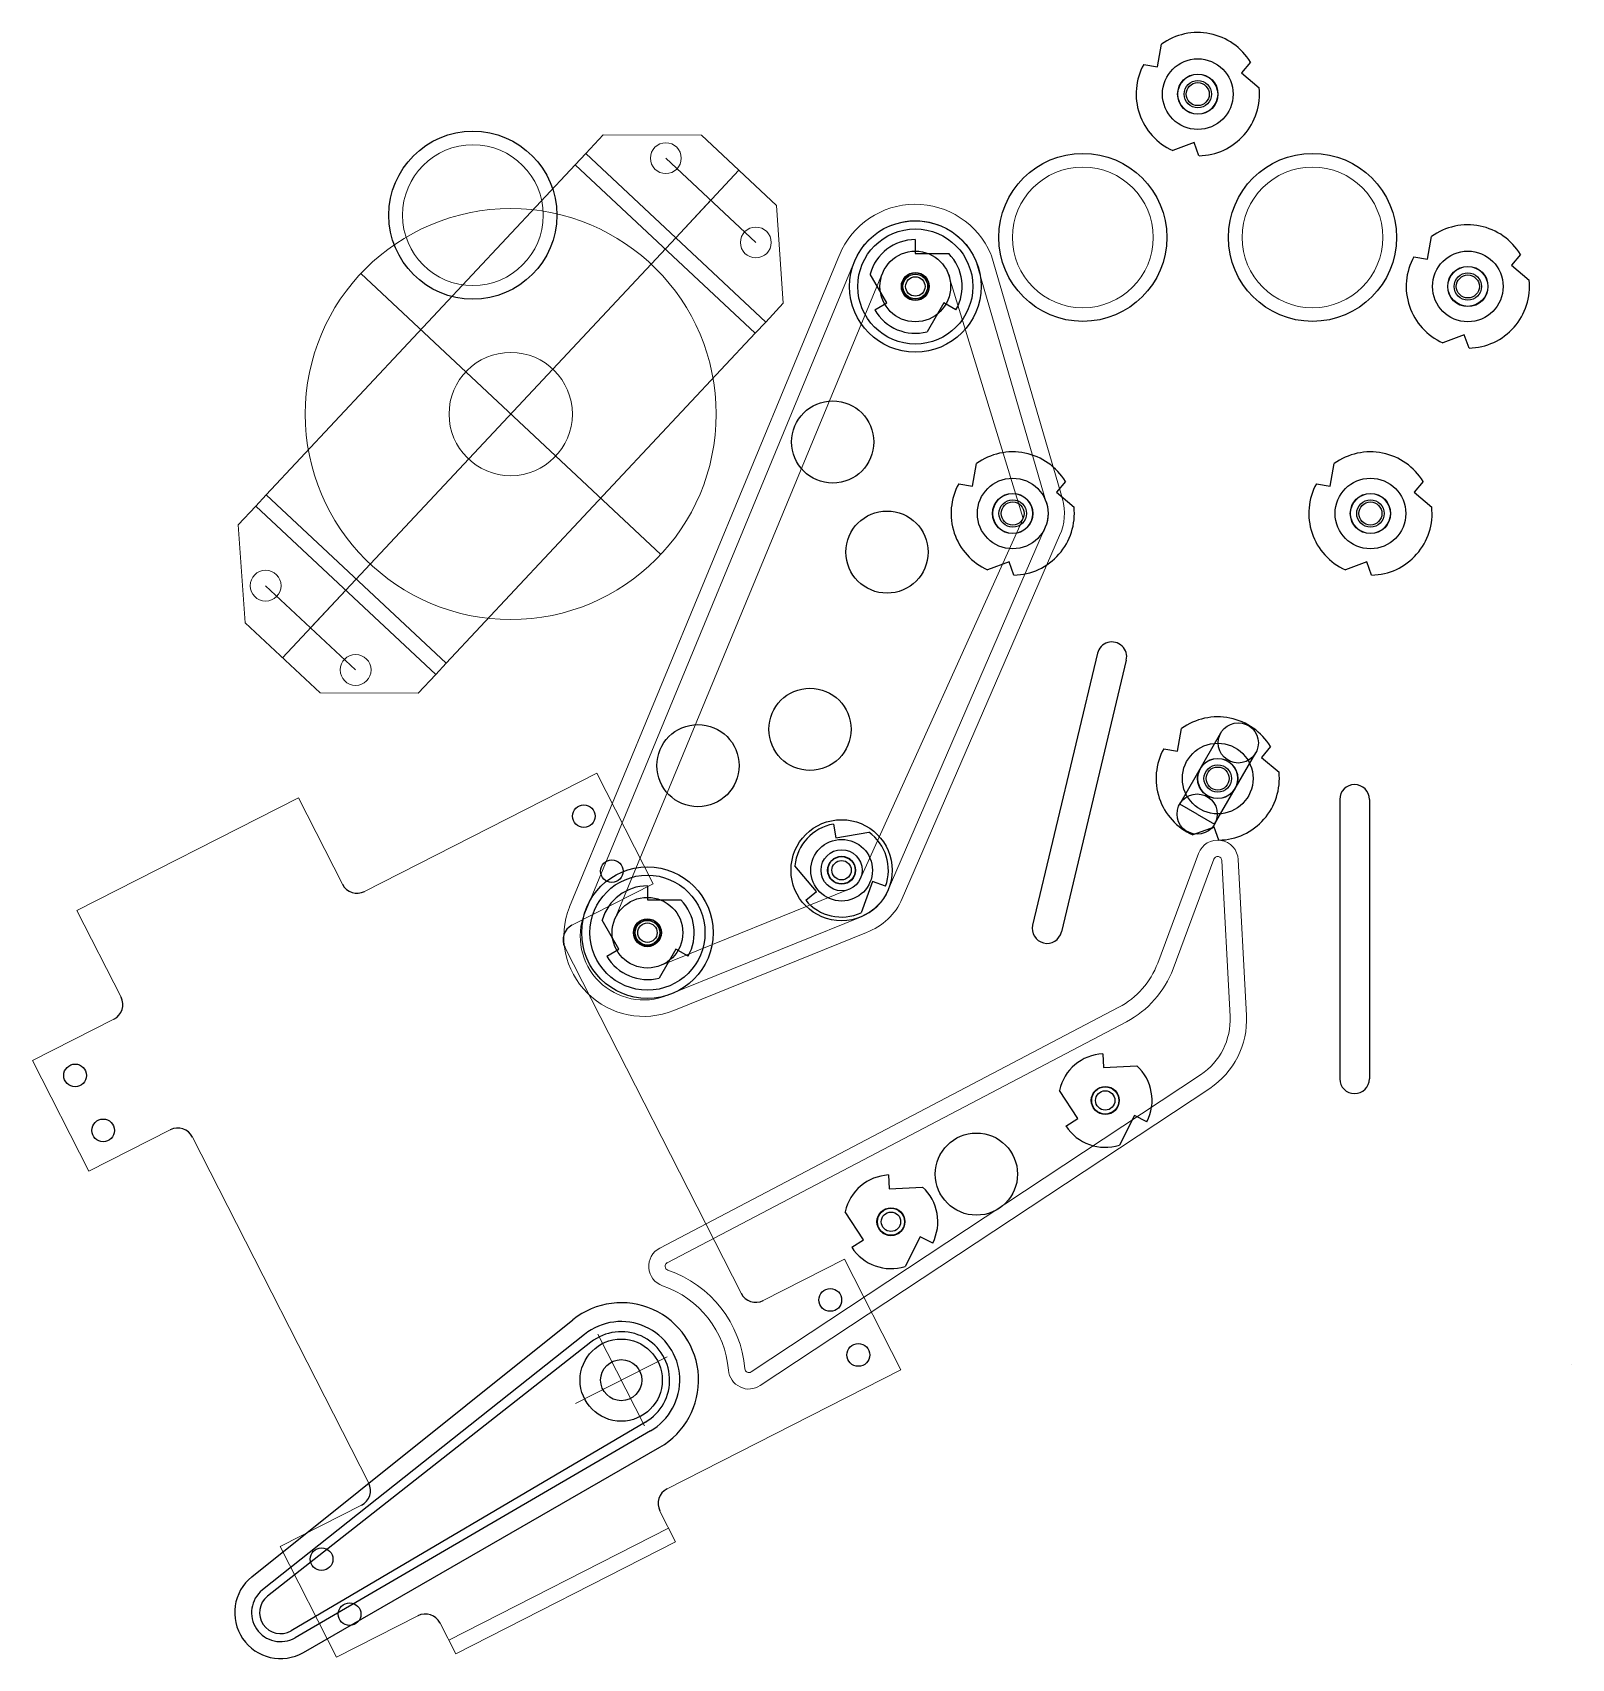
# Model space of a CAD drawing. Extents: x 9.21 to 18.57, y 5.27 to 15.16.
import ezdxf

# ---------------------------------------------------------------- set-up
doc = ezdxf.new("R2010")
doc.units = 0
doc.header["$LTSCALE"] = 5
doc.header["$MEASUREMENT"] = 0
doc.layers.get('0').update_dxf_attribs({"color": 42})
for name, color, linetype in [('3_250BIT_500TAB', 5, 'Continuous'), ('6_125BIT_500DEP', 5, 'Continuous'), ('DF_COMP', 4, 'Continuous'), ('X_DROPS', 4, 'Continuous'), ('X_ROLLOVER', 4, 'Continuous'), ('X_SMPOSTS', 4, 'Continuous'), ('Z0_CUT250', 4, 'Continuous'), ('Z0_CUT500', 4, 'Continuous'), ('Z0_LOWERTHIRD', 4, 'Continuous'), ('Z0_RUBBER', 2, 'Continuous'), ('Z_GLOBETROTTERS_1', 37, 'Continuous')]:
    doc.layers.add(name, color=color, linetype=linetype)
doc.layers.add('UNASSIGNED', color=7, linetype='Continuous', lineweight=0)

msp = doc.modelspace()

# ---------------------------------------------------------------- linework, layer by layer
at = {"color": 47, "linetype": 'Continuous', "lineweight": 5}
for p, q in [((14.2087, 13.7691), (12.5668, 9.8039)), ((14.9458, 13.7737), (15.3772, 12.2951)), ((14.3796, 13.6983), (12.75, 9.7669)), ((14.7758, 13.7007), (15.2339, 12.2046)), ((14.2423, 10.0106), (15.2339, 12.2046)), ((14.4068, 9.9317), (15.3647, 12.1418)), ((13.0145, 9.4799), (14.1764, 9.9488)), ((13.0711, 9.3038), (14.2451, 9.7797))]:
    msp.add_line(p, q, dxfattribs=at)
at = {"color": 30, "linetype": 'Continuous', "lineweight": 25}
for centre, radius in [((16.2967, 14.7859), 0.215), ((16.2967, 14.7859), 0.07), ((17.9396, 13.6159), 0.215), ((17.9396, 13.6159), 0.07), ((15.1708, 12.2348), 0.215), ((17.3471, 12.2348), 0.215), ((15.1708, 12.2348), 0.07), ((17.3471, 12.2348), 0.07)]:
    msp.add_circle(centre, radius, dxfattribs=at)
at = {"color": 47, "linetype": 'Continuous', "lineweight": 25}
for centre, radius in [((14.5782, 13.6159), 0.4), ((14.5782, 13.6159), 0.215), ((14.1296, 10.0647), 0.3075), ((14.1296, 10.0647), 0.125), ((12.9486, 9.6846), 0.4), ((12.9486, 9.6846), 0.215)]:
    msp.add_circle(centre, radius, dxfattribs=at)
at = {"layer": '3_250BIT_500TAB', "color": 5, "linetype": 'Continuous', "lineweight": 25}
for centre in [(14.0759, 12.6698), (14.4062, 12), (13.9374, 10.9219), (13.2559, 10.701), (14.95, 8.2159), (12.789, 6.9626)]:
    msp.add_circle(centre, 0.25, dxfattribs=at)
at = {"layer": '6_125BIT_500DEP', "color": 5, "linetype": 'Continuous', "lineweight": 25}
for p, q in [((15.6867, 11.3842), (15.2921, 9.7307)), ((15.8618, 11.3424), (15.4672, 9.6889)), ((16.1869, 10.4674), (16.4369, 10.9004)), ((16.3991, 10.3449), (16.6491, 10.7779)), ((17.1604, 10.4956), (17.1604, 8.7956)), ((17.3404, 10.4956), (17.3404, 8.7956)), ((16.293, 10.4061), (16.1869, 10.4674)), ((16.293, 10.4061), (16.3991, 10.3449))]:
    msp.add_line(p, q, dxfattribs=at)
for centre, radius in [((16.2967, 14.7859), 0.1225), ((14.5782, 13.6159), 0.0825), ((17.9396, 13.6159), 0.1225), ((15.1708, 12.2348), 0.1225), ((17.3471, 12.2348), 0.1225), ((16.543, 10.8392), 0.1225), ((16.418, 10.6226), 0.1225), ((16.293, 10.4061), 0.1225), ((14.1296, 10.0647), 0.0825), ((12.9486, 9.6846), 0.0825), ((15.7337, 8.6639), 0.0825), ((14.4301, 7.9261), 0.0825)]:
    msp.add_circle(centre, radius, dxfattribs=at)
for centre, start, end in [((15.7743, 11.3633), -13.42324, 166.57676), ((17.2504, 10.4956), 0, 180), ((15.3796, 9.7098), 166.57676, -13.42324), ((17.2504, 8.7956), 180, 0)]:
    msp.add_arc(centre, 0.09, start, end, dxfattribs=at)
at = {"layer": 'DF_COMP', "color": 4, "linetype": 'Continuous', "lineweight": 25}
msp.add_line((18.5702, 7.06), (18.5702, 7.06), dxfattribs=at)
at = {"layer": 'UNASSIGNED', "color": 4, "linetype": 'Continuous', "lineweight": 25}
for p, q in [((16.052, 14.9521), (16.0762, 15.0892)), ((15.9683, 14.9669), (16.052, 14.9521)), ((16.6177, 14.9798), (16.563, 14.9146)), ((16.563, 14.9146), (16.6696, 14.8252)), ((16.2751, 14.4908), (16.1443, 14.4432)), ((16.3041, 14.4109), (16.2751, 14.4908)), ((14.5782, 13.9009), (14.5782, 13.8159)), ((17.6949, 13.7822), (17.7191, 13.9192)), ((14.5782, 13.8159), (14.7813, 13.8159)), ((17.6112, 13.797), (17.6949, 13.7822)), ((18.2606, 13.8098), (18.206, 13.7447)), ((14.405, 13.5159), (14.3035, 13.6918)), ((18.206, 13.7447), (18.3126, 13.6553)), ((14.3314, 13.4734), (14.405, 13.5159)), ((14.7514, 13.5159), (14.6499, 13.3401)), ((14.825, 13.4734), (14.7514, 13.5159)), ((17.918, 13.3209), (17.7873, 13.2733)), ((17.9471, 13.241), (17.918, 13.3209)), ((14.9261, 12.4011), (14.9503, 12.5381)), ((17.1024, 12.4011), (17.1265, 12.5381)), ((14.8424, 12.4159), (14.9261, 12.4011)), ((15.4918, 12.4287), (15.4372, 12.3636)), ((17.0186, 12.4159), (17.1024, 12.4011)), ((17.668, 12.4287), (17.6134, 12.3636)), ((15.4372, 12.3636), (15.5437, 12.2742)), ((17.6134, 12.3636), (17.72, 12.2742)), ((15.1492, 11.9398), (15.0184, 11.8922)), ((15.1782, 11.8599), (15.1492, 11.9398)), ((17.3254, 11.9398), (17.1947, 11.8922)), ((17.3545, 11.8599), (17.3254, 11.9398)), ((16.1733, 10.7889), (16.1975, 10.9259)), ((16.0896, 10.8037), (16.1733, 10.7889)), ((16.739, 10.8165), (16.6844, 10.7514)), ((16.6844, 10.7514), (16.791, 10.662)), ((14.0801, 10.3453), (14.0949, 10.2616)), ((14.0949, 10.2616), (14.2948, 10.2969)), ((16.3964, 10.3276), (16.2656, 10.28)), ((16.4255, 10.2477), (16.3964, 10.3276)), ((13.9764, 9.9361), (13.8459, 10.0917)), ((14.3175, 9.9963), (14.2481, 9.8055)), ((14.3974, 9.9672), (14.3175, 9.9963)), ((12.9486, 9.9696), (12.9486, 9.8846)), ((13.9113, 9.8815), (13.9764, 9.9361)), ((12.9486, 9.8846), (13.1516, 9.8846)), ((12.7754, 9.5846), (12.6739, 9.7604)), ((12.7018, 9.5421), (12.7754, 9.5846)), ((13.1218, 9.5846), (13.0203, 9.4087)), ((13.1954, 9.5421), (13.1218, 9.5846)), ((15.7188, 8.9485), (15.7232, 8.8636)), ((15.7232, 8.8636), (15.926, 8.8742)), ((15.566, 8.5549), (15.4554, 8.7252)), ((15.4947, 8.5086), (15.566, 8.5549)), ((15.912, 8.5731), (15.8198, 8.3922)), ((15.9877, 8.5345), (15.912, 8.5731)), ((14.4152, 8.2107), (14.4196, 8.1258)), ((14.4196, 8.1258), (14.6224, 8.1365)), ((14.2624, 7.8171), (14.1518, 7.9874)), ((14.1911, 7.7708), (14.2624, 7.8171)), ((14.6083, 7.8353), (14.5162, 7.6544)), ((14.6841, 7.7967), (14.6083, 7.8353))]:
    msp.add_line(p, q, dxfattribs=at)
for centre, radius in [((16.2967, 14.7859), 0.1212), ((16.2967, 14.7859), 0.0835), ((14.5782, 13.6159), 0.085), ((14.5782, 13.6159), 0.059), ((17.9396, 13.6159), 0.1212), ((17.9396, 13.6159), 0.0835), ((15.1708, 12.2348), 0.1212), ((15.1708, 12.2348), 0.0835), ((17.3471, 12.2348), 0.1212), ((17.3471, 12.2348), 0.0835), ((16.418, 10.6226), 0.1212), ((16.418, 10.6226), 0.0835), ((14.1296, 10.0647), 0.085), ((14.1296, 10.0647), 0.059), ((12.9486, 9.6846), 0.085), ((12.9486, 9.6846), 0.059), ((15.7337, 8.6639), 0.085), ((15.7337, 8.6639), 0.059), ((14.4301, 7.9261), 0.085), ((14.4301, 7.9261), 0.059)]:
    msp.add_circle(centre, radius, dxfattribs=at)
for centre, radius, start, end in [((16.2967, 14.7859), 0.375, 31.13537, 126.02299), ((16.2967, 14.7859), 0.375, 151.13537, -113.97701), ((16.2967, 14.7859), 0.375, -88.86463, 6.02299), ((17.9396, 13.6159), 0.375, 31.13537, 126.02299), ((14.5782, 13.6159), 0.285, 90, 164.56793), ((14.5782, 13.6159), 0.285, -30, 44.56793), ((17.9396, 13.6159), 0.375, 151.13537, -113.97701), ((17.9396, 13.6159), 0.375, -88.86463, 6.02299), ((14.5782, 13.6159), 0.285, -150, -75.43207), ((15.1708, 12.2348), 0.375, 31.13537, 126.02299), ((17.3471, 12.2348), 0.375, 31.13537, 126.02299), ((15.1708, 12.2348), 0.375, 151.13537, -113.97701), ((17.3471, 12.2348), 0.375, 151.13537, -113.97701), ((15.1708, 12.2348), 0.375, -88.86463, 6.02299), ((17.3471, 12.2348), 0.375, -88.86463, 6.02299), ((16.418, 10.6226), 0.375, 31.13537, 126.02299), ((16.418, 10.6226), 0.375, 151.13537, -113.97701), ((16.418, 10.6226), 0.375, -88.86463, 6.02299), ((14.1296, 10.0647), 0.285, 100, 174.56793), ((14.1296, 10.0647), 0.285, -20, 54.56793), ((12.9486, 9.6846), 0.285, 90, 164.56793), ((12.9486, 9.6846), 0.285, -30, 44.56793), ((14.1296, 10.0647), 0.285, -140, -65.43207), ((12.9486, 9.6846), 0.285, -150, -75.43207), ((15.7337, 8.6639), 0.285, 93.00999, 167.57792), ((15.7337, 8.6639), 0.285, -26.99001, 47.57792), ((15.7337, 8.6639), 0.285, -146.99001, -72.42208), ((14.4301, 7.9261), 0.285, 93.00999, 167.57792), ((14.4301, 7.9261), 0.285, -26.99001, 47.57792), ((14.4301, 7.9261), 0.285, -146.99001, -72.42208)]:
    msp.add_arc(centre, radius, start, end, dxfattribs=at)
at = {"layer": 'X_DROPS', "color": 5, "linetype": 'Continuous', "lineweight": 5}
for centre in [(11.8867, 14.0497), (15.5974, 13.9145), (16.9945, 13.9145)]:
    msp.add_circle(centre, 0.4281, dxfattribs=at)
at = {"layer": 'X_ROLLOVER', "color": 6, "linetype": 'Continuous', "lineweight": 25}
for p, q in [((10.5421, 5.7662), (12.4947, 7.3301)), ((12.5663, 7.2407), (10.6063, 5.686)), ((12.6048, 7.1926), (10.6366, 5.6482)), ((12.9361, 6.7072), (10.7804, 5.4374)), ((12.9668, 6.6537), (10.8046, 5.3955)), ((10.8558, 5.3065), (13.0239, 6.5546))]:
    msp.add_line(p, q, dxfattribs=at)
at = {"layer": 'X_ROLLOVER', "color": 27, "linetype": 'Continuous', "lineweight": 25}
for centre, radius in [((14.5782, 13.6159), 0.35), ((14.5782, 13.6159), 0.075), ((14.1296, 10.0647), 0.1875), ((12.9486, 9.6846), 0.35), ((12.9486, 9.6846), 0.075)]:
    msp.add_circle(centre, radius, dxfattribs=at)
at = {"layer": 'X_ROLLOVER', "color": 6, "linetype": 'Continuous', "lineweight": 25}
msp.add_circle((12.789, 6.9626), 0.125, dxfattribs=at)
for centre, radius, start, end in [((12.789, 6.9626), 0.4708, -60.07295, 128.69296), ((12.789, 6.9626), 0.3564, -60.07295, 128.69296), ((12.789, 6.9626), 0.2947, -60.07295, 128.69296), ((10.7166, 5.5483), 0.2791, 128.69296, -60.07295), ((10.7166, 5.5483), 0.1764, 128.69296, -60.07295), ((10.7166, 5.5483), 0.1279, 128.69296, -60.07295)]:
    msp.add_arc(centre, radius, start, end, dxfattribs=at)
at = {"layer": 'X_SMPOSTS', "color": 3, "linetype": 'Continuous', "lineweight": 25}
for centre in [(11.8867, 14.0497), (15.5974, 13.9145), (16.9945, 13.9145)]:
    msp.add_circle(centre, 0.5111, dxfattribs=at)
at = {"layer": 'Z0_CUT250', "color": 47, "linetype": 'Continuous', "lineweight": 5}
for p, q in [((14.2087, 13.7691), (12.5668, 9.8039)), ((15.3772, 12.2951), (14.9458, 13.7737)), ((14.4068, 9.9317), (15.3647, 12.1418)), ((13.0711, 9.3038), (14.2451, 9.7797))]:
    msp.add_line(p, q, dxfattribs=at)
at = {"layer": 'Z0_CUT250', "color": 6, "linetype": 'Continuous', "lineweight": 5}
for p, q in [((16.3946, 10.1314), (16.1464, 9.4646)), ((16.443, 10.124), (16.4929, 9.1753)), ((13.0695, 7.6772), (15.8628, 9.1427)), ((13.5801, 7.0125), (16.3141, 8.8207))]:
    msp.add_line(p, q, dxfattribs=at)
at = {"layer": 'Z0_CUT250', "color": 47, "linetype": 'Continuous', "lineweight": 5}
for centre in [(14.5782, 13.6159), (12.9486, 9.6846)]:
    msp.add_circle(centre, 0.075, dxfattribs=at)
for centre, radius, start, end in [((14.5782, 13.6161), 0.3999, 23.20124, 157.50665), ((15.1708, 12.2348), 0.215, -25.63121, 16.26509), ((14.15, 10.043), 0.2799, -70.13512, -23.43048), ((12.926, 9.6618), 0.3863, 158.42052, -67.93438)]:
    msp.add_arc(centre, radius, start, end, dxfattribs=at)
at = {"layer": 'Z0_CUT250', "color": 6, "linetype": 'Continuous', "lineweight": 5}
for centre, radius, start, end in [((16.418, 10.1226), 0.025, 3.00999, 159.57951), ((15.5841, 9.674), 0.6, -62.31683, -20.42049), ((16.0934, 9.1543), 0.4, -56.5204, 3.00999), ((13.0812, 7.6551), 0.025, 117.68317, -108.87657), ((12.8479, 6.9729), 0.696, 4.81724, 71.12343), ((13.5663, 7.0334), 0.025, -175.18276, -56.5204)]:
    msp.add_arc(centre, radius, start, end, dxfattribs=at)
at = {"layer": 'Z0_CUT500', "color": 47, "linetype": 'Continuous', "lineweight": 5}
for p, q in [((14.1163, 13.8074), (12.4744, 9.8421)), ((15.4732, 12.3231), (15.0418, 13.8017)), ((14.4986, 9.8919), (15.4557, 12.1005)), ((16.3009, 10.1663), (16.0527, 9.4995)), ((16.5428, 10.1292), (16.5927, 9.1806)), ((13.1087, 9.2111), (14.281, 9.6864)), ((13.0231, 7.7658), (15.8164, 9.2312)), ((13.6353, 6.9291), (16.3692, 8.7373))]:
    msp.add_line(p, q, dxfattribs=at)
for centre, radius in [((15.7337, 8.6639), 0.0825), ((14.95, 8.2159), 0.25), ((14.4301, 7.9261), 0.0825)]:
    msp.add_circle(centre, radius, dxfattribs=at)
for centre, radius, start, end in [((14.5782, 13.6161), 0.4999, 23.20124, 157.50665), ((14.9458, 13.7737), 0.1, 16.26509, 23.20124), ((15.1708, 12.2348), 0.315, -25.2486, 16.26509), ((16.418, 10.1226), 0.125, 3.00999, 159.57951), ((14.15, 10.043), 0.3799, -69.82338, -23.43048), ((12.926, 9.6618), 0.4863, 158.42052, -67.93438), ((12.5668, 9.8039), 0.1, 157.50665, 158.42052), ((15.5841, 9.674), 0.5, -62.31683, -20.42049), ((16.0934, 9.1543), 0.5, -56.5204, 3.00999), ((13.0812, 7.6551), 0.125, 117.68317, -108.87657), ((12.8479, 6.9729), 0.596, 4.81724, 71.12343), ((13.5663, 7.0334), 0.125, -175.18276, -56.5204)]:
    msp.add_arc(centre, radius, start, end, dxfattribs=at)
at = {"layer": 'Z0_LOWERTHIRD', "color": 4, "linetype": 'Continuous', "lineweight": 25}
for centre in [(12.5616, 10.3933), (12.732, 10.0588), (9.4667, 8.8164), (9.6372, 8.4819), (14.0612, 7.4502), (14.2316, 7.1157), (10.9664, 5.8733), (11.1368, 5.5388)]:
    msp.add_circle(centre, 0.069, dxfattribs=at)
for centre, start, end in [((11.1822, 10.0247), -153, -63), ((12.5348, 9.641), 117, -153), ((9.6571, 9.2476), -63, 27), ((10.0911, 8.3959), 27, 117), ((13.6073, 7.5362), -153, -63), ((11.1636, 6.2911), -63, 27), ((13.1137, 6.2119), 117, -153), ((11.5975, 5.4394), 27, 117)]:
    msp.add_arc(centre, 0.1001, start, end, dxfattribs=at)
at = {"layer": 'Z0_RUBBER', "color": 2, "linetype": 'Continuous', "lineweight": 25}
for radius in [0.215, 0.07]:
    msp.add_circle((16.418, 10.6226), radius, dxfattribs=at)
at = {"layer": 'Z_GLOBETROTTERS_1', "color": 4, "linetype": 'Continuous', "lineweight": 5}
for p, q in [((12.573, 14.4245), (12.6798, 14.5385)), ((13.2768, 14.5361), (12.6798, 14.5385)), ((13.7331, 14.1089), (13.2768, 14.5361)), ((12.5089, 14.356), (10.6295, 12.3485)), ((12.573, 14.4245), (12.5089, 14.356)), ((13.6039, 13.3309), (12.5089, 14.356)), ((12.5089, 14.356), (13.6039, 13.3309)), ((13.668, 13.3993), (12.573, 14.4245)), ((13.6078, 13.8837), (13.0603, 14.3963)), ((13.1205, 13.9119), (13.5049, 14.3225)), ((13.3341, 14.14), (13.1205, 13.9119)), ((13.7748, 13.5134), (13.7331, 14.1089)), ((13.1205, 13.9119), (11.1129, 11.7675)), ((13.0292, 11.9854), (11.2042, 13.694)), ((13.668, 13.3993), (13.7748, 13.5134)), ((13.6039, 13.3309), (13.668, 13.3993)), ((11.7245, 11.3233), (13.6039, 13.3309)), ((10.4586, 12.166), (10.5654, 12.2801)), ((10.5654, 12.2801), (10.6295, 12.3485)), ((11.6604, 11.2549), (10.5654, 12.2801)), ((10.6295, 12.3485), (11.7245, 11.3233)), ((10.6295, 12.3485), (11.7245, 11.3233)), ((10.5003, 11.5704), (10.4586, 12.166)), ((11.1731, 11.2831), (10.6256, 11.7957)), ((11.1129, 11.7675), (10.7285, 11.3569)), ((11.1129, 11.7675), (10.8993, 11.5394)), ((10.9566, 11.1433), (10.5003, 11.5704)), ((11.7245, 11.3233), (11.6604, 11.2549)), ((11.5536, 11.1408), (11.6604, 11.2549)), ((11.5536, 11.1408), (10.9566, 11.1433)), ((12.6413, 10.6557), (11.2277, 9.9355)), ((12.6413, 10.6557), (12.9844, 9.9824)), ((9.4782, 9.8192), (10.8249, 10.5054)), ((10.8249, 10.5054), (11.093, 9.9792)), ((12.4894, 9.7302), (12.9844, 9.9824)), ((9.7463, 9.293), (9.4782, 9.8192)), ((13.5181, 7.4908), (12.4456, 9.5956)), ((9.7026, 9.1584), (9.2076, 8.9062)), ((9.5507, 8.2329), (9.2076, 8.9062)), ((9.5507, 8.2329), (10.0457, 8.4851)), ((11.2527, 6.3365), (10.1803, 8.4413)), ((14.1477, 7.6992), (13.6527, 7.447)), ((14.4908, 7.0259), (14.1477, 7.6992)), ((12.9311, 6.6839), (12.647, 7.2413)), ((13.0678, 7.1046), (12.5103, 6.8206)), ((13.0683, 6.3011), (14.4908, 7.0259)), ((11.209, 6.2019), (10.714, 5.9497)), ((13.1199, 5.9792), (13.0245, 6.1664)), ((11.7399, 5.3805), (13.0777, 6.0621)), ((11.0571, 5.2763), (10.714, 5.9497)), ((11.7822, 5.2975), (13.1199, 5.9792)), ((11.0571, 5.2763), (11.5521, 5.5285)), ((11.6867, 5.4848), (11.7822, 5.2975))]:
    msp.add_line(p, q, dxfattribs=at)
for centre, radius in [((13.0603, 14.3963), 0.0938), ((12.1167, 12.8397), 1.25), ((13.6078, 13.8837), 0.0938), ((12.1167, 12.8397), 0.375), ((10.6256, 11.7957), 0.0938), ((11.1731, 11.2831), 0.0938)]:
    msp.add_circle(centre, radius, dxfattribs=at)

doc.saveas('drawing.dxf')
